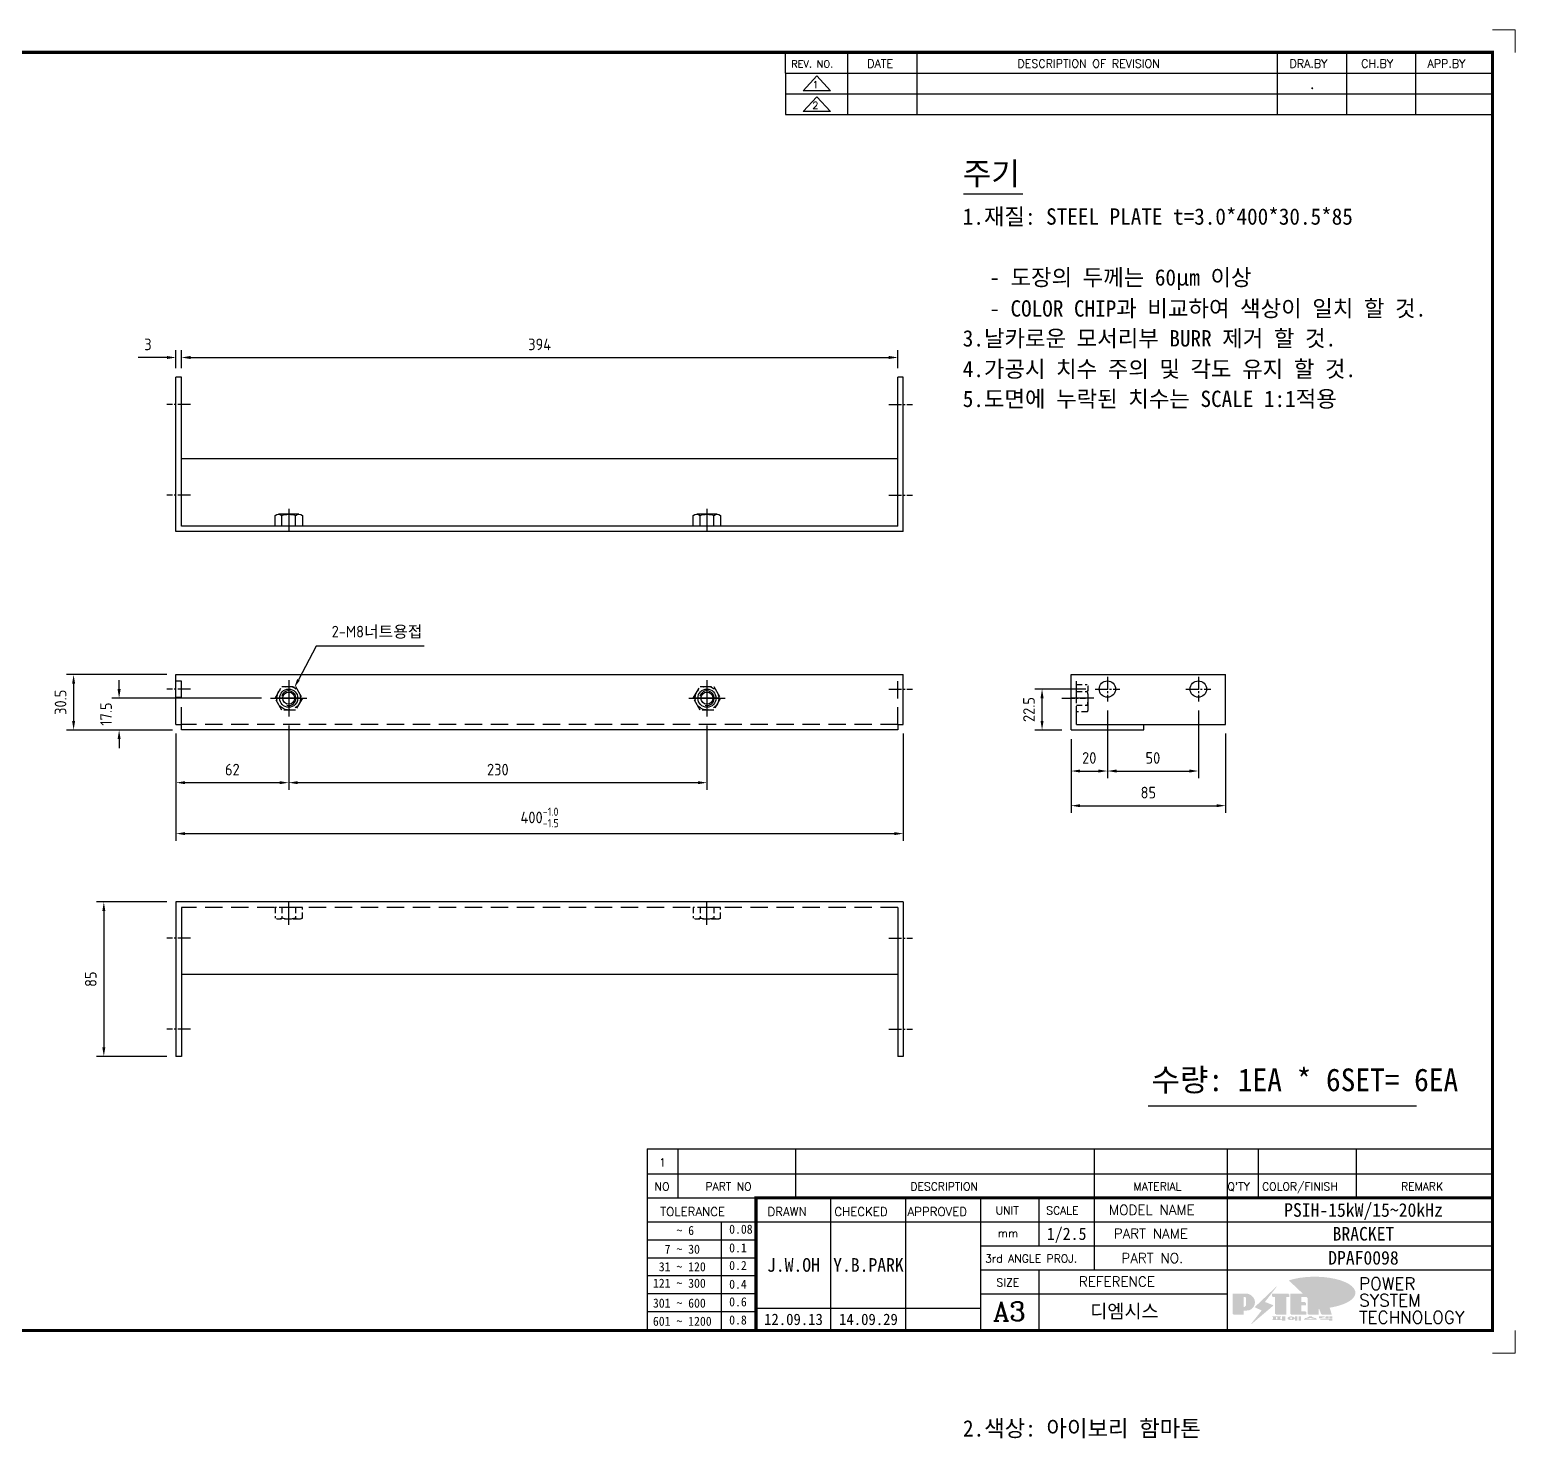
# Model space of a CAD drawing. Header units: millimetres. Extents: x 24815 to 37444, y -10619 to 6020.
# Drawn here: x 30770 to 31587, y -1585 to -810 of the extents above; entities that cross this region are included whole.
import ezdxf
from ezdxf.enums import TextEntityAlignment as Align

# ---------------------------------------------------------------- set-up
doc = ezdxf.new("R2010")
doc.units = ezdxf.units.MM
for name, pattern in [('CENTER', [50.8, 31.75, -6.35, 6.35, -6.35]), ('CENTER1', [10, 7, -1, 1, -1]), ('CENTER2', [28.575, 19.05, -3.175, 3.175, -3.175]), ('HIDDEN', [9.525, 6.35, -3.175]), ('HIDDEN2', [4.7625, 3.175, -1.5875])]:
    doc.linetypes.add(name, pattern=pattern)
for name, color, linetype in [('CENTER', 1, 'CENTER'), ('FORMAT-1', 7, 'Continuous'), ('line', 3, 'Continuous'), ('THIN', 3, 'Continuous')]:
    doc.layers.add(name, color=color, linetype=linetype)
doc.styles.add('h1', font='')
doc.styles.add('HAN', font='')
doc.styles.add('RC', font='ROMANC.SHX')
doc.styles.add('ROMANT', font='romant')
doc.styles.add('RT', font='ROMANT.SHX', dxfattribs={"oblique": 15})
doc.styles.get("Standard").update_dxf_attribs({"font": 'ISOCP.SHX', "bigfont": 'WHGTXT.SHX'})
doc.styles.get('h1').set_extended_font_data('New Gulim')
doc.styles.get('HAN').set_extended_font_data('GulimChe')
doc.dimstyles.new('PS-2', dxfattribs={"dimscale": 2, "dimtxt": 3.2, "dimasz": 2.5, "dimexe": 2, "dimexo": 2.5, "dimgap": 2, "dimtad": 1, "dimtoh": 1, "dimrnd": 0.05, "dimzin": 12, "dimdsep": 46, "dimtxsty": 'Standard', "dimcen": 0, "dimclrt": 2, "dimazin": 3, "dimtfac": 1, "dimtofl": 0, "dimtmove": 0, "dimatfit": 3, "dimfxl": 0.18, "dimtolj": 1, "dimtzin": 0, "dimarcsym": 0})

# ---------------------------------------------------------------- blocks, each defined once
blk = doc.blocks.new('esrfa')
at = {"color": 2, "linetype": 'HIDDEN2'}
for p, q in [((-4055.21, -14067.61), (-4040.2, -14067.61)), ((-4055.21, -14073.53), (-4055.21, -14067.61)), ((-4051.46, -14067.61), (-4051.46, -14073.53)), ((-4043.95, -14067.61), (-4043.95, -14073.53)), ((-4040.2, -14067.61), (-4040.2, -14073.53)), ((-4053.33, -14074.11), (-4042.08, -14074.11))]:
    blk.add_line(p, q, dxfattribs=at)
for centre, radius, start, end in [((-4053.33, -14070.79), 3.32, 235.61575, 304.38425), ((-4047.71, -14061.69), 12.42, 252.41205, 287.58795), ((-4042.08, -14070.79), 3.32, 235.61575, 304.38425)]:
    blk.add_arc(centre, radius, start, end, dxfattribs=at)
at = {"layer": 'CENTER'}
blk.add_line((-4047.71, -14077.11), (-4047.71, -14064.61), dxfattribs=at)
blk = doc.blocks.new('*D676')
at = {"color": 0, "lineweight": -2, "transparency": 16777216}
for p, q in [((30850.33, -1197.24), (30850.33, -1256.24)), ((31250.33, -1197.24), (31250.33, -1256.24)), ((30855.33, -1252.24), (31245.33, -1252.24))]:
    blk.add_line(p, q, dxfattribs=at)
at = {"color": 0, "transparency": 16777216}
for points in [[(30855.33, -1251.41), (30855.33, -1253.07), (30850.33, -1252.24)], [(31245.33, -1251.41), (31245.33, -1253.07), (31250.33, -1252.24)]]:
    blk.add_solid(points, dxfattribs=at)
at = {"layer": 'Defpoints', "color": 0, "transparency": 16777216}
for p in [(30850.33, -1192.24), (31250.33, -1192.24), (31250.33, -1252.24)]:
    blk.add_point(p, dxfattribs=at)
at = {"color": 2, "transparency": 16777216, "insert": (31050.33, -1243.37), "char_height": 6.4, "attachment_point": 5}
blk.add_mtext('\\A1;400{\\H0.7x;\\S-1.0^ -1.5;}', dxfattribs=at)
blk = doc.blocks.new('*D678')
at = {"color": 0, "lineweight": -2, "transparency": 16777216}
for p, q in [((30850.33, -996.07), (30850.33, -986.28)), ((30853.33, -996.07), (30853.33, -986.28)), ((30845.33, -990.28), (30829.51, -990.28)), ((30858.33, -990.28), (30863.33, -990.28))]:
    blk.add_line(p, q, dxfattribs=at)
at = {"color": 0, "transparency": 16777216}
for points in [[(30845.33, -989.44), (30845.33, -991.11), (30850.33, -990.28)], [(30858.33, -989.44), (30858.33, -991.11), (30853.33, -990.28)]]:
    blk.add_solid(points, dxfattribs=at)
at = {"layer": 'Defpoints', "color": 0, "transparency": 16777216}
for p in [(30850.33, -990.28), (30850.33, -1001.07), (30853.33, -1001.07)]:
    blk.add_point(p, dxfattribs=at)
at = {"color": 2, "transparency": 16777216, "insert": (30834.92, -983.08), "char_height": 6.4, "attachment_point": 5}
blk.add_mtext('\\A1;3', dxfattribs=at)
blk = doc.blocks.new('*D679')
at = {"color": 0, "lineweight": -2, "transparency": 16777216}
for p, q in [((30853.33, -996.07), (30853.33, -986.28)), ((31247.33, -996.07), (31247.33, -986.28)), ((30858.33, -990.28), (31242.33, -990.28))]:
    blk.add_line(p, q, dxfattribs=at)
at = {"color": 0, "transparency": 16777216}
for points in [[(30858.33, -989.44), (30858.33, -991.11), (30853.33, -990.28)], [(31242.33, -989.44), (31242.33, -991.11), (31247.33, -990.28)]]:
    blk.add_solid(points, dxfattribs=at)
at = {"layer": 'Defpoints', "color": 0, "transparency": 16777216}
for p in [(31247.33, -990.28), (30853.33, -1001.07), (31247.33, -1001.07)]:
    blk.add_point(p, dxfattribs=at)
at = {"color": 2, "transparency": 16777216, "insert": (31050.33, -983.08), "char_height": 6.4, "attachment_point": 5}
blk.add_mtext('\\A1;394', dxfattribs=at)
blk = doc.blocks.new('*D680')
at = {"color": 0, "lineweight": -2, "transparency": 16777216}
for p, q in [((30912.33, -1192.74), (30912.33, -1228.22)), ((31142.33, -1192.74), (31142.33, -1228.22)), ((31137.33, -1224.22), (30917.33, -1224.22))]:
    blk.add_line(p, q, dxfattribs=at)
at = {"color": 0, "transparency": 16777216}
for points in [[(30917.33, -1223.39), (30917.33, -1225.06), (30912.33, -1224.22)], [(31137.33, -1223.39), (31137.33, -1225.06), (31142.33, -1224.22)]]:
    blk.add_solid(points, dxfattribs=at)
at = {"layer": 'Defpoints', "color": 0, "transparency": 16777216}
for p in [(30912.33, -1187.74), (31142.33, -1187.74), (30912.33, -1224.22)]:
    blk.add_point(p, dxfattribs=at)
at = {"color": 2, "transparency": 16777216, "insert": (31027.33, -1217.02), "char_height": 6.4, "attachment_point": 5}
blk.add_mtext('\\A1;230', dxfattribs=at)
blk = doc.blocks.new('*D741')
at = {"color": 0, "lineweight": -2, "transparency": 16777216}
for p, q in [((31362.57, -1184.56), (31362.57, -1221.81)), ((31412.57, -1184.56), (31412.57, -1221.81)), ((31367.57, -1217.81), (31407.57, -1217.81))]:
    blk.add_line(p, q, dxfattribs=at)
at = {"color": 0, "transparency": 16777216}
for points in [[(31367.57, -1216.98), (31367.57, -1218.65), (31362.57, -1217.81)], [(31407.57, -1216.98), (31407.57, -1218.65), (31412.57, -1217.81)]]:
    blk.add_solid(points, dxfattribs=at)
at = {"layer": 'Defpoints', "color": 0, "transparency": 16777216}
for p in [(31362.57, -1179.56), (31412.57, -1179.56), (31412.57, -1217.81)]:
    blk.add_point(p, dxfattribs=at)
at = {"color": 2, "transparency": 16777216, "insert": (31387.57, -1210.61), "char_height": 6.4, "attachment_point": 5}
blk.add_mtext('\\A1;50', dxfattribs=at)
blk = doc.blocks.new('*D742')
at = {"color": 0, "lineweight": -2, "transparency": 16777216}
for p, q in [((31342.57, -1200.24), (31342.57, -1240.88)), ((31427.57, -1197.24), (31427.57, -1240.88)), ((31347.57, -1236.88), (31422.57, -1236.88))]:
    blk.add_line(p, q, dxfattribs=at)
at = {"color": 0, "transparency": 16777216}
for points in [[(31347.57, -1236.05), (31347.57, -1237.71), (31342.57, -1236.88)], [(31422.57, -1236.05), (31422.57, -1237.71), (31427.57, -1236.88)]]:
    blk.add_solid(points, dxfattribs=at)
at = {"layer": 'Defpoints', "color": 0, "transparency": 16777216}
for p in [(31427.57, -1192.24), (31342.57, -1195.24), (31427.57, -1236.88)]:
    blk.add_point(p, dxfattribs=at)
at = {"color": 2, "transparency": 16777216, "insert": (31385.07, -1229.68), "char_height": 6.4, "attachment_point": 5}
blk.add_mtext('\\A1;85', dxfattribs=at)
blk = doc.blocks.new('*D681')
at = {"color": 0, "lineweight": -2, "ltscale": 10, "transparency": 16777216}
for p, q in [((30927.46, -1149.02), (30917.69, -1167.56)), ((30986.75, -1149.02), (30927.46, -1149.02))]:
    blk.add_line(p, q, dxfattribs=at)
at = {"color": 0, "ltscale": 10, "transparency": 16777216}
blk.add_solid([(30916.95, -1167.17), (30918.43, -1167.95), (30915.36, -1171.99)], dxfattribs=at)
at = {"layer": 'Defpoints', "color": 0, "ltscale": 10, "transparency": 16777216}
for p in [(30915.36, -1171.99), (30909.3, -1183.49)]:
    blk.add_point(p, dxfattribs=at)
at = {"color": 2, "ltscale": 10, "transparency": 16777216, "insert": (30960.9, -1141.45), "char_height": 6.4, "attachment_point": 5}
blk.add_mtext('\\A1;2-M8{\\fGulim|b0|i0|c129|p50;너트용접}', dxfattribs=at)
blk = doc.blocks.new('*D682')
at = {"color": 0, "lineweight": -2, "ltscale": 10, "transparency": 16777216}
for p, q in [((30845.33, -1289.85), (30806.66, -1289.85)), ((30810.66, -1294.85), (30810.66, -1369.85)), ((30845.33, -1374.85), (30806.66, -1374.85))]:
    blk.add_line(p, q, dxfattribs=at)
at = {"color": 0, "ltscale": 10, "transparency": 16777216}
for points in [[(30809.83, -1294.85), (30811.49, -1294.85), (30810.66, -1289.85)], [(30809.83, -1369.85), (30811.49, -1369.85), (30810.66, -1374.85)]]:
    blk.add_solid(points, dxfattribs=at)
at = {"layer": 'Defpoints', "color": 0, "ltscale": 10, "transparency": 16777216}
for p in [(30850.33, -1289.85), (30810.66, -1374.85), (30850.33, -1374.85)]:
    blk.add_point(p, dxfattribs=at)
at = {"color": 2, "ltscale": 10, "transparency": 16777216, "insert": (30803.46, -1332.35), "char_height": 6.4, "attachment_point": 5, "rotation": 90}
blk.add_mtext('\\A1;85', dxfattribs=at)
blk = doc.blocks.new('874ERTASDFSDFFSDF')
at = {"color": 0}
for p, q in [((15036.49, 10157.75), (15036.49, 10151.83)), ((15038.37, 10158.33), (15049.62, 10158.33)), ((15040.24, 10151.83), (15040.24, 10157.75)), ((15047.75, 10151.83), (15047.75, 10157.75)), ((15051.5, 10151.83), (15051.5, 10157.75)), ((15036.49, 10151.83), (15051.5, 10151.83))]:
    blk.add_line(p, q, dxfattribs=at)
for centre, radius, start, end in [((15038.37, 10155.01), 3.32, 55.61575, 124.38425), ((15043.99, 10145.91), 12.42, 72.41205, 107.58795), ((15049.62, 10155.01), 3.32, 55.61575, 124.38425)]:
    blk.add_arc(centre, radius, start, end, dxfattribs=at)
at = {"layer": 'CENTER'}
blk.add_line((15043.99, 10161.33), (15043.99, 10148.83), dxfattribs=at)
blk = doc.blocks.new('*D683')
at = {"color": 0, "lineweight": -2, "transparency": 16777216}
for p, q in [((30845.33, -1164.74), (30790.04, -1164.74)), ((30794.04, -1169.74), (30794.04, -1190.24)), ((30848.33, -1195.24), (30790.04, -1195.24))]:
    blk.add_line(p, q, dxfattribs=at)
at = {"color": 0, "transparency": 16777216}
for points in [[(30793.21, -1169.74), (30794.87, -1169.74), (30794.04, -1164.74)], [(30793.21, -1190.24), (30794.87, -1190.24), (30794.04, -1195.24)]]:
    blk.add_solid(points, dxfattribs=at)
at = {"layer": 'Defpoints', "color": 0, "transparency": 16777216}
for p in [(30850.33, -1164.74), (30794.04, -1195.24), (30853.33, -1195.24)]:
    blk.add_point(p, dxfattribs=at)
at = {"color": 2, "transparency": 16777216, "insert": (30786.84, -1179.99), "char_height": 6.4, "attachment_point": 5, "rotation": 90}
blk.add_mtext('\\A1;30.5', dxfattribs=at)
blk = doc.blocks.new('*D684')
at = {"color": 0, "lineweight": -2, "ltscale": 10, "transparency": 16777216}
for p, q in [((30819.06, -1172.74), (30819.06, -1167.74)), ((30897.33, -1177.74), (30815.06, -1177.74)), ((30848.33, -1195.24), (30815.06, -1195.24)), ((30819.06, -1200.24), (30819.06, -1205.24))]:
    blk.add_line(p, q, dxfattribs=at)
at = {"color": 0, "ltscale": 10, "transparency": 16777216}
for points in [[(30818.22, -1172.74), (30819.89, -1172.74), (30819.06, -1177.74)], [(30818.22, -1200.24), (30819.89, -1200.24), (30819.06, -1195.24)]]:
    blk.add_solid(points, dxfattribs=at)
at = {"layer": 'Defpoints', "color": 0, "ltscale": 10, "transparency": 16777216}
for p in [(30819.06, -1177.74), (30902.33, -1177.74), (30853.33, -1195.24)]:
    blk.add_point(p, dxfattribs=at)
at = {"color": 2, "ltscale": 10, "transparency": 16777216, "insert": (30811.86, -1186.49), "char_height": 6.4, "attachment_point": 5, "rotation": 90}
blk.add_mtext('\\A1;17.5', dxfattribs=at)
blk = doc.blocks.new('*D685')
at = {"color": 0, "lineweight": -2, "ltscale": 10, "transparency": 16777216}
for p, q in [((30912.33, -1192.74), (30912.33, -1228.22)), ((30850.33, -1197.24), (30850.33, -1228.22)), ((30907.33, -1224.22), (30855.33, -1224.22))]:
    blk.add_line(p, q, dxfattribs=at)
at = {"color": 0, "ltscale": 10, "transparency": 16777216}
for points in [[(30855.33, -1223.39), (30855.33, -1225.06), (30850.33, -1224.22)], [(30907.33, -1223.39), (30907.33, -1225.06), (30912.33, -1224.22)]]:
    blk.add_solid(points, dxfattribs=at)
at = {"layer": 'Defpoints', "color": 0, "ltscale": 10, "transparency": 16777216}
for p in [(30850.33, -1192.24), (30912.33, -1187.74), (30850.33, -1224.22)]:
    blk.add_point(p, dxfattribs=at)
at = {"color": 2, "ltscale": 10, "transparency": 16777216, "insert": (30881.33, -1217.02), "char_height": 6.4, "attachment_point": 5}
blk.add_mtext('\\A1;62', dxfattribs=at)
blk = doc.blocks.new('*D687')
at = {"color": 0, "lineweight": -2, "ltscale": 10, "transparency": 16777216}
for p, q in [((31362.57, -1184.56), (31362.57, -1221.81)), ((31342.57, -1200.24), (31342.57, -1221.81)), ((31347.57, -1217.81), (31357.57, -1217.81))]:
    blk.add_line(p, q, dxfattribs=at)
at = {"color": 0, "ltscale": 10, "transparency": 16777216}
for points in [[(31347.57, -1216.98), (31347.57, -1218.65), (31342.57, -1217.81)], [(31357.57, -1216.98), (31357.57, -1218.65), (31362.57, -1217.81)]]:
    blk.add_solid(points, dxfattribs=at)
at = {"layer": 'Defpoints', "color": 0, "ltscale": 10, "transparency": 16777216}
for p in [(31362.57, -1179.56), (31342.57, -1195.24), (31362.57, -1217.81)]:
    blk.add_point(p, dxfattribs=at)
at = {"color": 2, "ltscale": 10, "transparency": 16777216, "insert": (31352.57, -1210.61), "char_height": 6.4, "attachment_point": 5}
blk.add_mtext('\\A1;20', dxfattribs=at)
blk = doc.blocks.new('*D743')
at = {"color": 0, "lineweight": -2, "ltscale": 10, "transparency": 16777216}
for p, q in [((31350.75, -1172.74), (31322.62, -1172.74)), ((31326.62, -1190.24), (31326.62, -1177.74)), ((31337.57, -1195.24), (31322.62, -1195.24))]:
    blk.add_line(p, q, dxfattribs=at)
at = {"color": 0, "ltscale": 10, "transparency": 16777216}
for points in [[(31325.79, -1177.74), (31327.45, -1177.74), (31326.62, -1172.74)], [(31325.79, -1190.24), (31327.45, -1190.24), (31326.62, -1195.24)]]:
    blk.add_solid(points, dxfattribs=at)
at = {"layer": 'Defpoints', "color": 0, "ltscale": 10, "transparency": 16777216}
for p in [(31326.62, -1172.74), (31355.75, -1172.74), (31342.57, -1195.24)]:
    blk.add_point(p, dxfattribs=at)
at = {"color": 2, "ltscale": 10, "transparency": 16777216, "insert": (31319.42, -1183.99), "char_height": 6.4, "attachment_point": 5, "rotation": 90}
blk.add_mtext('\\A1;22.5', dxfattribs=at)
blk = doc.blocks.new('t3')
for p, q in [((0, 15.88), (46.25, 15.88)), ((0, 15.88), (0, 0)), ((46.25, 15.88), (46.25, 0)), ((0, 0), (46.25, 0))]:
    blk.add_line(p, q)
at = {"color": 1, "style": 'h1'}
for s, p in [('이도면은 (주)피에스텍의', (1.4, 11.29)), ('자산으로서 불법 유출시', (1.4, 6.41)), ('법에 의하여 처벌됨.', (1.4, 1.52))]:
    blk.add_text(s, height=3, dxfattribs=at).set_placement(p)
blk = doc.blocks.new('new LOGO')
at = {"layer": 'line'}
h = blk.add_hatch(color=253, dxfattribs=at)
edge = h.paths.add_edge_path()
edge.add_ellipse((333.9, 86.4), major_axis=(-165.9, 0), ratio=0.39426, start_angle=111.51268, end_angle=334.46902)
edge.add_ellipse((314.1, 81.2), major_axis=(-153.7, 0), ratio=0.40699, start_angle=121.30662, end_angle=327.74369, ccw=False)
edge.add_line((394, 27.8), (394.7, 25.6))
h = blk.add_hatch(color=1, dxfattribs=at)
h.paths.add_polyline_path([(41.5, 16.4), (54.3, 16.4, 1), (54.3, 82.9), (0, 82.9), (0, -0.1), (41.5, -0.1)])
h.paths.add_polyline_path([(41.5, 27.9), (41.5, 71.9), (43.6, 71.9, -0.414214), (54.6, 60.9), (54.6, 38.9, -0.414214), (43.6, 27.9)], flags=16)
h.paths.add_polyline_path([(214.7, 71.9), (227.5, 71.9), (227.5, 82.9), (159.7, 82.9), (159.7, 71.9), (172.5, 71.9), (172.5, -0.1), (214.7, -0.1)])
h.paths.add_polyline_path([(276, 37.4), (294.8, 37.4), (294.8, 49.1), (276, 49.1), (276, 71.9), (294.8, 71.9), (294.8, 82.9), (234.5, 82.9), (234.5, -0.1), (297, -0.1), (297, 10.9), (276, 10.9)])
h.paths.add_polyline_path([(347.2, 35.2), (359.7, -0.1), (400.5, -0.1), (379.6, 66.8), (399.7, 82.9), (380.6, 82.9), (347.2, 61.6), (347.2, 82.9), (305.5, 82.9), (305.5, -0.1), (347.2, -0.1)])
h = blk.add_hatch(color=250, dxfattribs=at)
h.paths.add_polyline_path([(44.5, 69.4), (46.6, 69.4, -0.129793), (52, 68, 0.221832), (43.6, 71.9), (41.5, 71.9), (41.5, 27.9), (43.6, 27.9, 0.02048), (44.5, 28)], flags=17)
h.paths.add_polyline_path([(44.5, 13.9), (57.3, 13.9, 0.72362), (77.1, 73.9, -0.679777), (54.3, 16.4), (41.5, 16.4), (41.5, -0.1), (3, -0.1), (3, -2.6), (44.5, -2.6)])
h.paths.add_polyline_path([(117.9, 14.2), (71.5, -44.4), (77.1, -39.6), (120.8, 15.6), (92, 28.9), (173.3, 106), (177.5, 111.4), (89.1, 27.6)])
h.paths.add_polyline_path([(162.7, 71.9), (162.7, 69.4), (172.5, 69.4), (172.5, 71.9)], flags=17)
h.paths.add_polyline_path([(217.7, 69.4), (230.5, 69.4), (230.5, 80.4), (227.5, 80.4), (227.5, 71.9), (214.7, 71.9), (214.7, -0.1), (175.5, -0.1), (175.5, -2.6), (217.7, -2.6)])
h.paths.add_polyline_path([(297.8, 46.6), (294.8, 46.6), (294.8, 37.4), (276, 37.4), (276, 10.9), (279, 10.9), (279, 34.9), (297.8, 34.9)])
h.paths.add_polyline_path([(300, 8.4), (297, 8.4), (297, -0.1), (237.5, -0.1), (237.5, -2.6), (300, -2.6)])
h.paths.add_polyline_path([(297.8, 80.4), (294.8, 80.4), (294.8, 71.9), (276, 71.9), (276, 49.1), (279, 49.1), (279, 69.4), (297.8, 69.4)])
h.paths.add_polyline_path([(350.2, 80.4), (347.2, 80.4), (347.2, 61.6), (350.2, 63.5)])
h.paths.add_polyline_path([(350.2, 26.7), (347.2, 35.2), (347.2, -0.1), (308.5, -0.1), (308.5, -2.6), (350.2, -2.6)])
h.paths.add_polyline_path([(402.7, 80.4), (396.5, 80.4), (379.6, 66.8), (400.5, -0.1), (361.8, -0.1), (362.7, -2.6), (403.5, -2.6), (382.6, 64.3)])
blk.add_hatch(color=5, dxfattribs=at).paths.add_polyline_path([(166.3, 35), (131, 49), (180.4, 112.7), (92, 28.9), (120.8, 15.6), (74.4, -43)])
h = blk.add_hatch(color=250, dxfattribs=at)
edge = h.paths.add_edge_path()
edge.add_ellipse((237.8, -17.6), major_axis=(-14.3, 0), ratio=0.526336, start_angle=192.2456, end_angle=269.07481)
edge.add_line((238.1, -10.1), (237.6, -10.1))
edge.add_ellipse((237.8, -17.6), major_axis=(-14.3, 0), ratio=0.526336, start_angle=270.92519, end_angle=449.07481)
edge.add_line((237.6, -25.1), (238.1, -25.1))
edge.add_ellipse((237.8, -17.6), major_axis=(-14.3, 0), ratio=0.526336, start_angle=450.92519, end_angle=527.7544)
edge.add_line((251.7, -19.2), (254.1, -19.2))
edge.add_line((254.1, -19.2), (254.1, -27.1))
edge.add_line((254.1, -27.1), (263.1, -27.1))
edge.add_line((263.1, -27.1), (263.1, -10.1))
edge.add_line((263.1, -10.1), (254.1, -10.1))
edge.add_line((254.1, -10.1), (254.1, -16))
edge.add_line((254.1, -16), (251.7, -16))
h.paths.add_polyline_path([(241, -16.4), (241, -18.7, -1), (234.4, -18.7), (234.4, -16.4, -1)], flags=16)
h.paths.add_polyline_path([(278.2, -10.1), (268.1, -10.1), (268.1, -27.1), (278.2, -27.1)])
h.paths.add_polyline_path([(310.3, -10.1), (310.3, -11.1, -0.157169), (289.3, -17.5), (294, -19.9, 0.128407), (316.3, -15.9, 0.128407), (338.6, -19.9), (343.3, -17.5, -0.157169), (322.2, -11.1), (322.2, -10.1)])
h.paths.add_polyline_path([(342.1, -25.1), (342.1, -22.3), (290.4, -22.3), (290.4, -25.1)])
h.paths.add_polyline_path([(352, -10.1), (352, -16.2, 0.414214), (354, -18.2), (378.7, -18.2), (378.7, -19.6), (390.2, -19.6), (390.2, -10.1), (378.7, -10.1), (378.7, -13.6), (374.7, -13.6), (374.7, -15.1), (378.7, -15.1), (378.7, -16.2), (364.7, -16.2), (364.7, -15.1), (371.2, -15.1), (371.2, -13.6), (364.7, -13.6), (364.7, -12.6), (374.7, -12.6), (374.7, -10.1)])
h.paths.add_polyline_path([(393.8, -10.1), (393.8, -19.6), (405, -19.6), (405, -10.1)])
h.paths.add_polyline_path([(405, -27.1), (405, -20.9), (356.8, -20.9), (356.8, -23), (391.8, -23), (391.8, -27.1)])
h.paths.add_polyline_path([(200.4, -10.1), (200.4, -22.3), (193.2, -22.3), (193.2, -12.6), (196.6, -12.6), (196.6, -10.1), (161, -10.1), (161, -12.6), (164.5, -12.6), (164.5, -22.3), (161, -22.3), (161, -25.1), (200.4, -25.1), (200.4, -27.1), (213.9, -27.1), (213.9, -10.1)])
h.paths.add_polyline_path([(182, -12.6), (175.6, -12.6), (175.6, -22.3), (182, -22.3)], flags=17)
blk = doc.blocks.new('format-3')
at = {"color": 3, "lineweight": 9}
for p, q in [((0, 286.3), (0, 291.3)), ((5, 291.3), (0, 291.3)), ((414.5, 291.3), (419.5, 291.3)), ((419.5, 286.3), (419.5, 291.3)), ((0, 5), (0, 0)), ((419.5, 5), (419.5, 0)), ((5, 0), (0, 0)), ((414.5, 0), (419.5, 0))]:
    blk.add_line(p, q, dxfattribs=at)
at = {"color": 180}
for p, q in [((258.97, 281.75), (258.97, 286.3)), ((272.71, 281.75), (272.71, 286.3)), ((287.94, 281.75), (287.94, 286.3)), ((367.22, 281.75), (367.22, 286.3)), ((382.45, 281.75), (382.45, 286.3)), ((397.61, 281.75), (397.61, 286.3)), ((258.97, 281.75), (414.5, 281.75)), ((228.5, 39.49), (228.5, 5)), ((228.5, 39.49), (414.5, 39.49)), ((235.29, 39.49), (235.29, 34.21)), ((261.24, 34.21), (261.24, 39.49)), ((326.9, 39.49), (326.9, 34.21)), ((356.11, 39.49), (356.11, 34.21)), ((362.93, 39.49), (362.93, 34.21)), ((384.48, 39.49), (384.48, 34.21)), ((228.5, 34.21), (252.48, 34.21)), ((268.96, 5), (268.96, 34.21)), ((285.45, 5), (285.45, 34.21)), ((301.94, 5), (301.94, 34.21)), ((314.72, 34.21), (314.72, 23.65)), ((326.9, 34.21), (326.9, 18.37)), ((356.11, 34.21), (356.11, 5)), ((228.5, 28.93), (252.48, 28.93)), ((244.89, 5.23), (244.89, 28.93)), ((252.48, 28.93), (414.5, 28.93)), ((228.5, 24.98), (252.48, 24.98)), ((301.94, 23.65), (414.5, 23.65)), ((228.5, 21.03), (252.48, 21.03)), ((228.5, 17.08), (252.48, 17.08)), ((301.94, 18.37), (414.5, 18.37)), ((314.72, 18.37), (314.72, 5)), ((228.5, 13.13), (252.48, 13.13)), ((301.94, 13.09), (356.11, 13.09)), ((252.48, 9.95), (301.94, 9.95)), ((228.5, 9.18), (252.48, 9.18))]:
    blk.add_line(p, q, dxfattribs=at)
at = {"const_width": 0.7}
blk.add_lwpolyline([(252.48, 5), (252.48, 34.21), (414.5, 34.21)], dxfattribs=at)
at = {"layer": 'FORMAT-1', "const_width": 0.7}
blk.add_lwpolyline([(13, 5), (13, 286.3), (414.5, 286.3), (414.5, 5)], close=True, dxfattribs=at)
blk.add_blockref('t3', (13, 5))
at = {"xscale": 0.05400000000000027, "yscale": 0.05400000000000027, "zscale": 0.05400000000000027}
blk.add_blockref('new LOGO', (357.35, 8.65), dxfattribs=at)
at = {"color": 2}
for s, height, style, p in [('REV. NO.', 1.56, 'RC', (260.23, 282.95)), ('DATE', 1.788, 'RC', (276.95, 282.94)), ('DESCRIPTION OF REVISION', 1.7875, 'RC', (309.98, 282.94)), ('DRA.BY', 1.788, 'RC', (369.83, 282.94)), ('CH.BY', 1.788, 'RC', (385.59, 282.94)), ('APP.BY', 1.788, 'RC', (400.18, 282.94)), ('NO', 1.742, 'RC', (230.16, 35.83)), ('PART NO', 1.742, 'RC', (241.36, 35.83)), ('DESCRIPTION', 1.7424, 'RC', (286.43, 35.83)), ('MATERIAL', 1.742, 'RC', (335.52, 35.83)), ("Q'TY", 1.742, 'RC', (356.17, 35.83)), ('COLOR/FINISH', 1.7424, 'RC', (363.8, 35.83)), ('REMARK', 1.742, 'RC', (394.37, 35.83)), (' TOLERANCE', 1.9, 'RC', (230.11, 30.22)), ('DRAWN', 1.9, 'RC', (255, 30.22)), ('CHECKED', 1.9, 'RC', (269.71, 30.22)), ('APPROVED', 1.9, 'RC', (285.8, 30.22)), ('UNIT', 1.742, 'RC', (305.19, 30.55)), ('SCALE', 1.742, 'RC', (316.32, 30.55)), ('MODEL NAME', 2.178, 'RC', (330.12, 30.46)), ('    ~ 6', 2, 'HAN', (229.8, 26.03)), ('0.08', 2, 'HAN', (246.57, 26.31)), ('mm', 1.742, 'RC', (305.67, 25.56)), ('PART NAME', 2.178, 'RC', (331.17, 25.24)), ('  7 ~ 30', 2, 'HAN', (229.8, 21.91)), ('0.1', 2, 'HAN', (246.57, 22.2)), (' 31 ~ 120', 2, 'HAN', (229.8, 18.04)), ('0.2', 2, 'HAN', (246.57, 18.32)), ('3rd ANGLE PROJ.', 1.7424, 'RC', (302.87, 19.97)), ('PART NO.', 2.178, 'RC', (332.84, 19.85)), ('121 ~ 300', 2, 'HAN', (229.8, 14.42)), ('SIZE', 1.742, 'RC', (305.39, 14.71)), ('REFERENCE', 2.178, 'RC', (323.52, 14.69)), ('0.4', 2, 'HAN', (246.57, 14.2)), ('301 ~ 600', 2, 'HAN', (229.8, 10.04)), ('0.6', 2, 'HAN', (246.57, 10.32)), ('601 ~ 1200', 2, 'HAN', (229.8, 6.05)), ('0.8', 2, 'HAN', (246.57, 6.33))]:
    blk.add_text(s, height=height, dxfattribs=dict(at, style=style)).set_placement(p)
at = {"style": 'ROMANT'}
for s, p in [('POWER', (385.15, 13.96)), ('SYSTEM', (385.15, 10.31)), ('TECHNOLOGY', (385.15, 6.56))]:
    blk.add_text(s, height=2.7, dxfattribs=at).set_placement(p)
at = {"color": 2, "lineweight": 25, "style": 'RC'}
blk.add_text('A3', height=4.182, dxfattribs=at).set_placement((304.61, 7.14))
at = {"style": 'HAN'}
for tag, height, p in [('MODEL-NAME', 3, (386.1, 31.53)), ('SCALE', 2.7, (320.81, 26.29)), ('PART-NAME', 3, (386.1, 26.29)), ('DRA-BY', 3, (260.72, 19.44)), ('CH-BY', 3, (277.21, 19.44)), ('APP-BY', 3, (293.7, 19.44)), ('PART-NO', 3, (386.1, 21.01)), ('관련업체', 3, (333.52, 9.26)), ('DRA-DATE', 2.5, (260.72, 7.47)), ('CH-DATE', 2.5, (277.21, 7.47)), ('APP-DATE', 2.5, (293.7, 7.47))]:
    blk.add_attdef(tag, text='', height=height, dxfattribs=at).set_placement(p, align=Align.MIDDLE_CENTER)
blk = doc.blocks.new('no3')
at = {"color": 180}
for p, q in [((0, 5.5), (0, 0)), ((0, 5.5), (186, 5.5)), ((6.79, 5.5), (6.79, 0)), ((32.74, 0.11), (32.74, 5.5)), ((98.4, 5.5), (98.4, 0)), ((127.61, 5.5), (127.61, 0)), ((134.43, 5.5), (134.43, 0)), ((155.98, 5.5), (155.98, 0))]:
    blk.add_line(p, q, dxfattribs=at)
at = {"color": 2, "style": 'RT', "oblique": 15}
blk.add_attdef('NO', text='', height=1.74, dxfattribs=at).set_placement((3.38, 2.51), align=Align.MIDDLE_CENTER)
at = {"color": 2, "style": 'HAN'}
for tag, p in [('PART-NO', (19.76, 2.75)), ('MATERIAL', (111.38, 2.75)), ("Q'TY", (131.02, 2.75)), ('COLOR/FINISH', (145.2, 2.75)), ('REMARK', (170.76, 2.75))]:
    blk.add_attdef(tag, text='', height=2.9, dxfattribs=at).set_placement(p, align=Align.MIDDLE_CENTER)
blk.add_attdef('DESCRIPTION', text='', height=2.9, dxfattribs=at).set_placement((34.51, 2.75), align=Align.MIDDLE_LEFT)
blk = doc.blocks.new('re3')
at = {"color": 180}
for p, q in [((0, 0), (0, -4.55)), ((6.87, -0.64), (3.86, -3.91)), ((6.87, -0.64), (9.88, -3.91)), ((13.74, -4.55), (13.74, 0)), ((28.97, -4.55), (28.97, 0)), ((108.25, -4.55), (108.25, 0)), ((123.49, -4.55), (123.49, 0)), ((138.64, -4.55), (138.64, 0)), ((0, -4.55), (155.53, -4.55)), ((9.88, -3.91), (3.86, -3.91))]:
    blk.add_line(p, q, dxfattribs=at)
at = {"color": 2, "style": 'RC', "oblique": 15}
blk.add_attdef('REV.NO', text='', height=1.56, dxfattribs=at).set_placement((6.59, -2.56), align=Align.MIDDLE_CENTER)
blk.add_attdef('-1', text='', height=1.56, dxfattribs=at).set_placement((9.37, -1.66), align=Align.MIDDLE_LEFT)
at = {"color": 2, "style": 'HAN'}
for tag, p in [('REV.-DATE', (21.36, -2.28)), ('DRA.BY', (115.87, -2.28)), ('CH.BY', (131.07, -2.28)), ('APP.BY', (147.09, -2.28))]:
    blk.add_attdef(tag, text='', height=2.5, dxfattribs=at).set_placement(p, align=Align.MIDDLE_CENTER)
blk.add_attdef('DESCRIPTION-OF-REVISION', text='', height=2.5, dxfattribs=at).set_placement((31.61, -2.28), align=Align.MIDDLE_LEFT)
blk = doc.blocks.new('erwqa')
at = {"color": 2, "linetype": 'HIDDEN'}
for p, q in [((-4060.23, -13842.8), (-4056.48, -13836.3)), ((-4056.48, -13836.3), (-4048.97, -13836.3)), ((-4048.97, -13836.3), (-4045.22, -13842.8)), ((-4056.48, -13849.3), (-4060.23, -13842.8)), ((-4045.22, -13842.8), (-4048.97, -13849.3)), ((-4048.97, -13849.3), (-4056.48, -13849.3))]:
    blk.add_line(p, q, dxfattribs=at)
blk.add_circle((-4052.72, -13842.8), 6.5, dxfattribs=at)
blk.add_circle((-4052.72, -13842.8), 3.32)
at = {"layer": 'CENTER'}
for p, q in [((-4052.72, -13832.8), (-4052.72, -13852.8)), ((-4062.72, -13842.8), (-4042.72, -13842.8))]:
    blk.add_line(p, q, dxfattribs=at)
at = {"layer": 'THIN'}
blk.add_arc((-4052.72, -13842.8), 4, 255, 165, dxfattribs=at)

msp = doc.modelspace()

# ---------------------------------------------------------------- linework, layer by layer
for p, q in [((31283.43806, -900.28425), (31316.10781, -900.28425)), ((31384.92773, -1402.06373), (31532.57663, -1402.06373))]:
    msp.add_line(p, q)
at = {"color": 140}
for p, q in [((30850.33042, -1086.06613), (30850.33042, -1001.06613)), ((30853.33042, -1001.06613), (30850.33042, -1001.06613)), ((30853.33042, -1083.06613), (30853.33042, -1001.06613)), ((31247.33042, -1083.06613), (31247.33042, -1001.06613)), ((31250.33042, -1001.06613), (31247.33042, -1001.06613)), ((31250.33042, -1086.06613), (31250.33042, -1001.06613)), ((31247.33042, -1046.06613), (30853.33042, -1046.06613)), ((31250.33042, -1086.06613), (30850.33042, -1086.06613)), ((31247.33042, -1083.06613), (30853.33042, -1083.06613)), ((30850.33042, -1192.23743), (30850.33042, -1164.73743)), ((30850.33042, -1164.73743), (31250.33042, -1164.73743)), ((31250.33042, -1192.23743), (31250.33042, -1164.73743)), ((31342.56934, -1195.23743), (31342.56934, -1164.73743)), ((31342.56934, -1164.73743), (31427.56934, -1164.73743)), ((31427.56934, -1192.23743), (31427.56934, -1164.73743)), ((30850.33042, -1192.23743), (30853.33042, -1192.23743)), ((30853.33042, -1195.23743), (30853.33042, -1192.23743)), ((31247.33042, -1192.23743), (31247.33042, -1195.23743)), ((31247.33042, -1192.23743), (31250.33042, -1192.23743)), ((31345.56934, -1192.23743), (31427.56934, -1192.23743)), ((31382.56934, -1195.23743), (31382.56934, -1192.23743)), ((31247.33042, -1195.23743), (30853.33042, -1195.23743)), ((31342.56934, -1195.23743), (31382.56934, -1195.23743)), ((31250.33042, -1289.85289), (30850.33042, -1289.85289)), ((30850.33042, -1289.85289), (30850.33042, -1374.85289)), ((31250.33042, -1289.85289), (31250.33042, -1374.85289)), ((30853.33042, -1292.85289), (30853.33042, -1374.85289)), ((31247.33042, -1292.85289), (31247.33042, -1374.85289)), ((31247.33042, -1329.85289), (30853.33042, -1329.85289)), ((30853.33042, -1374.85289), (30850.33042, -1374.85289)), ((31250.33042, -1374.85289), (31247.33042, -1374.85289))]:
    msp.add_line(p, q, dxfattribs=at)
at = {"color": 1, "linetype": 'CENTER1'}
for p, q in [((30858.33042, -1016.06613), (30845.33042, -1016.06613)), ((31242.33042, -1016.06613), (31255.33042, -1016.06613)), ((30858.33042, -1066.06613), (30845.33042, -1066.06613)), ((31242.33042, -1066.06613), (31255.33042, -1066.06613)), ((31362.56934, -1165.91609), (31362.56934, -1179.55876)), ((31412.56934, -1165.91609), (31412.56934, -1179.55876)), ((30858.33042, -1172.73743), (30845.33042, -1172.73743)), ((31242.33042, -1172.73743), (31255.33042, -1172.73743)), ((31355.74801, -1172.73743), (31369.39068, -1172.73743)), ((31405.74801, -1172.73743), (31419.39068, -1172.73743)), ((31337.56934, -1177.73743), (31350.56934, -1177.73743)), ((30858.33042, -1309.85289), (30845.33042, -1309.85289)), ((31242.33042, -1309.85289), (31255.33042, -1309.85289)), ((30858.33042, -1359.85289), (30845.33042, -1359.85289)), ((31242.33042, -1359.85289), (31255.33042, -1359.85289))]:
    msp.add_line(p, q, dxfattribs=at)
at = {"color": 2}
for p, q in [((30850.33042, -1168.23743), (30853.33042, -1168.23743)), ((30850.33042, -1177.23743), (30853.33042, -1177.23743))]:
    msp.add_line(p, q, dxfattribs=at)
at = {"color": 2, "linetype": 'HIDDEN2', "ltscale": 3}
for p, q in [((30853.33042, -1192.23743), (30853.33042, -1164.73743)), ((31247.33042, -1192.23743), (31247.33042, -1164.73743)), ((31345.56934, -1192.23743), (31345.56934, -1164.73743)), ((31247.33042, -1192.23743), (30853.33042, -1192.23743)), ((31247.33042, -1292.85289), (30853.33042, -1292.85289))]:
    msp.add_line(p, q, dxfattribs=at)
at = {"color": 1, "linetype": 'CENTER2'}
for p, q in [((30912.33042, -1170.90983), (30912.33042, -1184.56502)), ((31142.33042, -1170.90983), (31142.33042, -1184.56502)), ((30919.15801, -1177.73743), (30905.50282, -1177.73743)), ((31149.15801, -1177.73743), (31135.50282, -1177.73743))]:
    msp.add_line(p, q, dxfattribs=at)
at = {"color": 140}
for centre, radius in [((31362.56934, -1172.73743), 4.5), ((31412.56934, -1172.73743), 4.5), ((30912.33042, -1177.73743), 5), ((31142.33042, -1177.73743), 5)]:
    msp.add_circle(centre, radius, dxfattribs=at)

# ---------------------------------------------------------------- block references
at = {"xscale": 2.5, "yscale": 2.5, "zscale": 2.5}
msp.add_blockref('format-3', (30538.11842, -1538.16844), dxfattribs=at).add_auto_attribs({'DRA-DATE': '12.09.13', 'DRA-BY': 'J.W.OH', 'MODEL-NAME': 'PSIH-15kW/15~20kHz', 'PART-NAME': 'BRACKET', 'PART-NO': 'DPAF0098', 'SCALE': '1/2.5', 'CH-DATE': '14.09.29', 'CH-BY': 'Y.B.PARK', '관련업체': '디엠시스'})
ref = msp.add_blockref('re3', (31185.53291, -833.79344), dxfattribs=dict(xscale=2.5, yscale=2.5, zscale=2.5))
ref.add_attrib('DRA.BY', '.', dxfattribs={"color": 2, "height": 6.25, "style": 'HAN'}).set_placement((31475.20825, -839.48094), align=Align.MIDDLE_CENTER)
ref.add_attrib('REV.NO', '1', dxfattribs={"color": 2, "height": 3.9, "style": 'RC'}).set_placement((31202.00393, -840.18673), align=Align.MIDDLE_CENTER)
ref = msp.add_blockref('re3', (31185.53291, -845.16844), dxfattribs=dict(xscale=2.5, yscale=2.5, zscale=2.5))
ref.add_attrib('REV.NO', '2', dxfattribs={"color": 2, "height": 3.9, "style": 'RC'}).set_placement((31202.00393, -851.56173), align=Align.MIDDLE_CENTER)
at = {"xscale": -1}
for name, p in [('874ERTASDFSDFFSDF', (45956.32525, -11234.89503)), ('874ERTASDFSDFFSDF', (46186.32525, -11234.89503)), ('esrfa', (26864.62537, 12774.76131)), ('esrfa', (27094.62537, 12774.76131))]:
    msp.add_blockref(name, p, dxfattribs=at)
for p in [(34965.05282, 12665.06074), (35195.05282, 12665.06074)]:
    msp.add_blockref('erwqa', p)
at = {"rotation": 90}
msp.add_blockref('esrfa', (17277.95515, 2869.96762), dxfattribs=at)
ref = msp.add_blockref('no3', (31109.36842, -1439.43284), dxfattribs=dict(xscale=2.5, yscale=2.5, zscale=2.5))
ref.add_attrib('NO', '1', dxfattribs={"color": 2, "height": 4.35, "style": 'RT'}).set_placement((31117.82972, -1433.16561), align=Align.MIDDLE_CENTER)

# ---------------------------------------------------------------- texts
at = {"color": 2, "style": 'HAN'}
for s, height, p in [('주기', 12.5, (31283.01042, -895.37231)), ('1.재질: STEEL PLATE t=3.0*400*30.5*85', 9, (31283.01042, -917.21238)), ('- 도장의 두께는 60µm 이상', 9, (31297.63573, -950.71238)), ('- COLOR CHIP과 비교하여 색상이 일치 할 것.', 9, (31297.63573, -967.78527)), ('3.날카로운 모서리부 BURR 제거 할 것.', 9, (31283.01042, -984.22697)), ('4.가공시 치수 주의 및 각도 유지 할 것.', 9, (31283.01042, -1001.08738)), ('5.도면에 누락된 치수는 SCALE 1:1적용', 9, (31283.01042, -1017.52909)), ('수량: 1EA * 6SET= 6EA', 12.5, (31386.76689, -1393.96963)), ('2.색상: 아이보리 함마톤', 9, (31283.14616, -1583.98931, 20837.46006))]:
    msp.add_text(s, height=height, dxfattribs=at).set_placement(p)

# ---------------------------------------------------------------- dimensions: what is measured, and where the dimension line sits
for base, p1, p2, picture, middle in [((30850.33042, -990.27787), (30853.33042, -1001.06613), (30850.33042, -1001.06613), '*D678', (30834.91787, -983.07787)), ((31247.33042, -990.27787), (30853.33042, -1001.06613), (31247.33042, -1001.06613), '*D679', (31050.33042, -983.07787)), ((31412.56934, -1217.81476), (31362.56934, -1179.55876), (31412.56934, -1179.55876), '*D741', (31387.56934, -1210.61476)), ((31427.56934, -1236.88047), (31342.56934, -1195.23743), (31427.56934, -1192.23743), '*D742', (31385.06934, -1229.68047))]:
    dim = msp.add_linear_dim(base=base, p1=p1, p2=p2, dimstyle='PS-2')
    dim.commit()
    dim.dimension.update_dxf_attribs({"geometry": picture, "text_midpoint": middle})
at = {"ltscale": 10}
dim = msp.add_diameter_dim_2p(p1=(30909.30033, -1183.48796), p2=(30915.3605, -1171.9869), text='2-M8{\\fGulim|b0|i0|c129|p50;너트용접}', dimstyle='PS-2', dxfattribs=at)
dim.commit()
dim.dimension.update_dxf_attribs({"geometry": '*D681', "text_midpoint": (30960.90493, -1149.02149), "dimtype": 163})
for base, p1, p2, angle, picture, middle in [((30794.03923, -1195.23743), (30850.33042, -1164.73743), (30853.33042, -1195.23743), 90, '*D683', (30786.83923, -1179.98743)), ((30912.33042, -1224.22242), (31142.33042, -1187.73743), (30912.33042, -1187.73743), 180, '*D680', (31027.33042, -1217.02179))]:
    dim = msp.add_linear_dim(base=base, p1=p1, p2=p2, angle=angle, dimstyle='PS-2')
    dim.commit()
    dim.dimension.update_dxf_attribs({"geometry": picture, "text_midpoint": middle})
for base, p1, p2, picture, middle in [((30819.05735, -1177.73743), (30853.33042, -1195.23743), (30902.33042, -1177.73743), '*D684', (30819.05735, -1186.48743)), ((31326.61902, -1172.73743), (31342.56934, -1195.23743), (31355.74801, -1172.73743), '*D743', (31326.61902, -1183.98743))]:
    dim = msp.add_linear_dim(base=base, p1=p1, p2=p2, angle=90, dimstyle='PS-2', dxfattribs=at)
    dim.commit()
    dim.dimension.update_dxf_attribs({"geometry": picture, "text_midpoint": middle, "dimtype": 160})
for base, p1, p2, picture, middle in [((31362.56934, -1217.81476), (31342.56934, -1195.23743), (31362.56934, -1179.55876), '*D687', (31352.56934, -1210.61413)), ((30850.33042, -1224.22242), (30912.33042, -1187.73743), (30850.33042, -1192.23743), '*D685', (30881.33042, -1217.02179))]:
    dim = msp.add_linear_dim(base=base, p1=p1, p2=p2, dimstyle='PS-2', dxfattribs=at)
    dim.commit()
    dim.dimension.update_dxf_attribs({"geometry": picture, "text_midpoint": middle})
dim = msp.add_linear_dim(base=(31250.33042, -1252.23902), p1=(30850.33042, -1192.23743), p2=(31250.33042, -1192.23743), angle=180, text='<>{\\H0.7x;\\S-1.0^ -1.5;}', dimstyle='PS-2')
dim.commit()
dim.dimension.update_dxf_attribs({"geometry": '*D676', "text_midpoint": (31050.33042, -1243.36581)})
dim = msp.add_linear_dim(base=(30810.66116, -1374.85289), p1=(30850.33042, -1289.85289), p2=(30850.33042, -1374.85289), angle=90, dimstyle='PS-2', dxfattribs=at)
dim.commit()
dim.dimension.update_dxf_attribs({"geometry": '*D682', "text_midpoint": (30803.46116, -1332.35289)})

doc.saveas('drawing.dxf')
